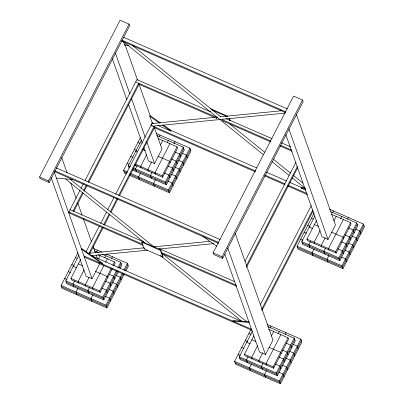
<?xml version="1.0" encoding="UTF-8"?>
<svg xmlns="http://www.w3.org/2000/svg" width="404" height="404" viewBox="0 0 404 404"><rect width="100%" height="100%" fill="white"/><g stroke="black" fill="none" stroke-linecap="round" stroke-linejoin="round"><path stroke-width="0.61" d="M39.587 176.992L120.099 20.2L129.073 24.124L129.649 25.75L49.136 182.542L40.163 178.618L39.587 176.992L48.556 180.916L49.136 182.542M48.556 180.916L129.073 24.124M128.391 45.425L124.654 45.102L124.952 44.521M143.051 245.344L69.266 213.08L68.882 211.994L80.143 190.057M81.007 188.38L83.31 183.896M85.037 180.532L136.87 79.593L210.656 111.858M73.063 210.979L82.557 192.486M83.709 190.244L86.299 185.204M88.027 181.84L138.668 83.224L150.399 116.377M73.735 211.504L83.229 193.011M84.093 191.329L86.971 185.729M88.698 182.366L139.052 84.31M124.286 274.164L106.944 307.934L62.075 288.315L61.075 285.497L77.866 252.798M153.358 123.467L152.232 122.978L149.854 116.251L150.152 115.67L160.373 122.912M117.827 271.114L118.16 272.054L103.843 299.93L66.756 283.709L65.756 280.891L78.947 255.207M126.316 173.927L124.589 173.175L123.589 170.357L140.38 137.658M129.103 168.099L128.27 165.751L141.461 140.067M112.191 268.923L100.152 292.375L71.432 279.821L70.932 278.406L80.684 259.424M86.012 251.934L99.248 226.159M100.687 223.356L106.439 212.151M107.59 209.908L113.923 197.581M115.65 194.223L152.53 122.397M74.583 280.815L72.932 284.027L73.932 286.85M89.001 253.242L102.237 227.467M103.677 224.664L109.146 214.019M110.297 211.777L117.2 198.329M118.64 195.531L154.03 126.609L161.979 149.076L154.525 163.595L148.541 160.979L143.91 147.899M89.673 253.768L103.197 227.432M104.348 225.19L109.817 214.544M110.969 212.302L117.872 198.854M119.599 195.491L154.414 127.694M137.097 165.675L135.446 168.887L136.446 171.71M84.133 269.821L78.113 281.548L78.613 282.957M77.957 288.284L76.033 292.036L77.033 294.854M96.677 251.833L97.5 250.222M146.647 154.681L140.627 166.408L141.127 167.817M140.471 173.144L138.547 176.896L139.547 179.714M159.191 136.693L160.014 135.082M89.021 277.427L85.294 284.689L85.789 286.098M98.48 258.999L100.202 255.651M151.818 161.731L147.803 169.549L148.303 170.958M160.423 144.98L162.716 140.511M51.187 177.735L86.027 276.119L92.011 278.735L99.465 264.216L99.046 263.034M89.542 287.355L87.89 290.572L88.89 293.39M104.681 257.873L105.782 255.727M102.818 263.499L102.52 264.08L81.563 249.233L81.861 248.652L102.818 263.499L101.692 263.009M157.863 125.437L170.806 131.098L171.104 130.517L163.438 125.088M103.939 265.489L92.471 287.825L92.971 289.234M105.661 262.14L107.383 258.792M152.056 172.215L150.404 175.432L151.404 178.25M167.195 142.733L168.296 140.587M169.897 143.652L154.984 172.685L155.484 174.094M92.915 294.824L90.986 298.576L91.986 301.394M111.63 258.373L112.458 256.762M155.429 179.684L153.5 183.436L154.5 186.254M173.871 143.768L174.972 141.622M100.152 292.375L99.652 290.966L111.12 268.63M112.837 265.282L114.559 261.928L97.995 254.687M113.913 265.574L115.059 263.342L114.559 261.928M134.502 164.918L162.661 177.235L162.166 175.826L177.073 146.788L158.297 138.577M162.661 177.235L177.573 148.202L177.073 146.788M103.843 299.93L102.848 297.112L116.332 270.842M117.983 267.63L120.74 262.267L102.333 254.217M117.382 271.18L103.343 298.521L66.256 282.3M119.034 267.968L121.235 263.676M120.084 268.301L121.735 265.09L120.74 262.267M132.583 170.018L166.357 184.79L165.357 181.972L183.249 147.127L156.792 135.557M183.749 148.536L165.857 183.381L133.184 169.094M166.357 184.79L184.249 149.95L183.249 147.127M106.944 307.934L105.944 305.116L122.185 273.488M123.836 270.271L127.417 263.302L106.131 253.995M123.235 273.826L106.444 306.525L61.575 286.906M124.887 270.609L127.911 264.716M125.937 270.948L128.411 266.125L127.417 263.302M129.765 175.437L169.458 192.794L168.458 189.976L189.925 148.162L155.989 133.325M141.799 242.188L142.097 241.607L160.671 249.733L163.049 256.449L162.751 257.03L144.178 248.904L141.799 242.188L160.373 250.313L162.751 257.03M190.425 149.576L168.958 191.385L129.841 174.281M169.458 192.794L190.925 150.985L189.925 148.162M144.178 248.904L144.475 248.324M138.941 84.259L216.766 118.291L217.478 116.897M270.71 141.88L222.862 120.958L222.478 119.872L222.958 118.943M160.373 250.313L160.671 249.733M213.075 252.853L293.587 96.066L302.561 99.99L303.136 101.616L222.624 258.409L213.65 254.485L213.075 252.853L222.048 256.782L222.624 258.409M222.048 256.782L302.561 99.99M244.945 261.439L295.874 162.262M246.213 266.11L297.43 166.372M246.597 267.196L297.814 167.458M305.666 190.072L301.167 188.102L301.465 187.522L304.576 187.794M260.312 304.823L311.242 205.646M266.963 324.326L300.904 339.168L301.904 341.991L280.432 383.8L235.562 364.181L234.567 361.358L251.081 329.199M261.575 309.494L312.792 209.757M261.959 310.58L313.176 210.843M267.766 326.563L294.228 338.133L295.228 340.951L277.336 375.796L240.244 359.575L239.244 356.757L252.434 331.073M329.477 209.186L363.418 224.028L364.413 226.851L342.946 268.66L298.076 249.041L297.076 246.218L314.145 212.984M330.856 211.676L356.742 222.993L357.737 225.811L339.845 260.656L302.758 244.435L301.758 241.617L314.948 215.933M268.721 329.346L288.047 337.794L288.547 339.203L273.639 368.241L244.925 355.682L244.425 354.273L253.884 335.845M331.235 214.206L350.561 222.654L351.061 224.063L336.153 253.101L307.439 240.542L306.939 239.133L316.398 220.705M248.076 356.676L246.425 359.893L247.42 362.716M310.59 241.536L308.939 244.753L309.934 247.576M257.626 345.688L251.601 357.414L252.101 358.823M251.45 364.145L249.521 367.898L250.52 370.721M270.165 327.7L270.993 326.089M320.14 230.548L314.115 242.274L314.615 243.683M313.964 249.005L312.034 252.758L313.034 255.581M332.679 212.56L333.507 210.949M262.797 352.732L258.782 360.55L259.282 361.964M271.397 335.982L273.69 331.517M325.311 237.592L321.296 245.41L321.796 246.824M333.911 220.842L336.204 216.377M224.887 254.192L259.519 351.985L265.499 354.601L272.958 340.082L235.178 233.401M263.029 363.221L261.378 366.433L262.378 369.256M278.169 333.739L279.27 331.593M285.82 134.588L322.033 236.845L328.013 239.461L335.466 224.942L296.309 114.362M280.871 334.658L265.958 363.691L266.458 365.1M325.543 248.081L323.892 251.293L324.892 254.116M340.683 218.599L341.784 216.453M343.385 219.518L328.472 248.551L328.972 249.96M266.403 370.685L264.479 374.442L265.473 377.26M285.123 334.239L285.946 332.628M328.917 255.545L326.993 259.302L327.987 262.12M347.637 219.099L348.46 217.488M273.639 368.241L273.139 366.832L288.047 337.794M336.153 253.101L335.653 251.692L350.561 222.654M277.336 375.796L276.336 372.973L294.228 338.133M294.728 339.542L276.836 374.387L239.744 358.166M339.845 260.656L338.85 257.838L356.742 222.993M357.242 224.402L339.35 259.247L302.258 243.026M280.432 383.8L279.432 380.982L300.904 339.168M301.404 340.577L279.932 382.391L235.062 362.772M342.946 268.66L341.946 265.842L363.418 224.028M363.918 225.437L342.446 267.251L297.576 247.632M152.687 123.472L214.756 117.347M220.397 116.791L281.209 110.792M153.348 126.099L285.007 113.11M87.769 253.364L144.198 247.798M153.601 246.869L209.398 241.365M92.193 255.621L147.364 250.177M159.277 249L213.822 243.622M132.754 45.798L133.997 45.91M301.167 188.102L305.525 188.481M56.368 178.083L72.563 179.482M249.369 321.902L233.174 320.503L232.876 321.084L249.071 322.483M123.341 37.218L287.385 108.949M121.851 40.122L285.896 111.852M121.66 40.95L285.699 112.686M210.383 108.626L227.831 116.256M211.772 109.949L226.972 116.594M225.977 118.559L272.094 138.724M281.32 142.758L290.542 146.793M135.678 81.916L216.382 117.205L216.766 118.291M222.478 119.872L270.902 141.047M280.699 145.334L291.653 150.121M279.932 145.915L292.036 151.207M169.281 129.719L256.5 167.862M266.322 172.154L286.537 180.997M290.001 182.512L301.556 187.562M151.04 125.301L255.586 171.018M264.827 175.058L285.047 183.901M288.512 185.416L306.995 193.496M154.313 127.649L255.394 171.852M264.635 175.892L284.85 184.729M287.739 185.997L307.378 194.582M182.325 153.374L186.35 155.131L187.35 157.954M355.813 229.235L359.838 230.997L360.838 233.82M175.073 152.086L179.674 154.096L180.674 156.914M348.561 227.947L353.162 229.962L354.162 232.78M137.905 142.481L140.203 143.486M178.745 160.338L182.77 162.1L183.769 164.923M311.393 218.347L313.12 219.099M352.232 236.204L356.262 237.966L357.257 240.784M171.493 159.05L176.094 161.065L177.093 163.883M344.981 234.916L349.586 236.931L350.581 239.749M142.561 149.475L145.319 150.682M158.02 156.237L169.619 161.307L170.119 162.716M314.393 224.614L318.812 226.548M331.512 232.103L343.107 237.173L343.607 238.582M134.325 149.45L136.628 150.455M175.164 167.306L179.194 169.069L180.189 171.887M307.813 225.316L310.115 226.321M348.657 243.173L352.682 244.935L353.682 247.753M135.724 151.232L137.38 151.96M309.212 227.099L312.524 228.548M168.488 166.271L172.518 168.034L173.513 170.852M341.405 241.885L346.006 243.9L347.006 246.718M130.744 156.419L133.047 157.424M171.589 174.276L175.614 176.038L176.614 178.856M304.237 232.285L306.535 233.29M345.077 250.142L349.101 251.904L350.101 254.722M164.337 172.988L168.938 175.003L169.938 177.821M337.825 248.854L342.425 250.869L343.425 253.687M135.658 164.236L162.166 175.826M306.939 239.133L335.653 251.692M127.169 163.388L128.896 164.14M168.008 181.244L172.038 183.007L173.033 185.825M300.657 239.249L302.96 240.259M341.496 257.111L345.526 258.873L346.526 261.691M128.27 165.751L130.477 166.716M133.79 168.165L165.357 181.972M301.758 241.617L338.85 257.838M123.589 170.357L127.619 172.114M130.492 173.372L168.458 189.976M297.076 246.218L341.946 265.842M124.089 171.766L126.967 173.023M56.247 167.877L220.291 239.607M54.757 170.781L218.796 242.511M54.55 171.604L218.604 243.344M70.074 209.671L143.859 241.935M159.181 248.637L234.699 281.659M68.882 211.994L142.668 244.258M161.448 252.47L236.385 285.244M161.832 253.555L236.769 286.325M93.475 248.465L102.106 252.237M94.278 250.697L98.879 252.707M91.789 255.833L241.971 321.503M293.299 344.375L297.324 346.137L298.324 348.96M286.047 343.087L290.648 345.102L291.648 347.92M83.946 255.959L251.45 329.209M84.33 257.045L251.838 330.29M75.391 257.621L77.114 258.373M116.231 275.478L120.256 277.24L121.256 280.063M248.879 333.487L251.182 334.492M289.719 351.344L293.748 353.106L294.743 355.924M109.555 274.442L113.58 276.205L114.579 279.023M282.467 350.056L287.072 352.071L288.067 354.889M78.391 263.893L82.81 265.822M95.511 271.377L107.105 276.447L107.605 277.856M251.879 339.754L255.742 341.446M268.998 347.243L280.593 352.313L281.093 353.722M71.811 264.59L74.114 265.595M112.65 282.446L116.68 284.209L117.68 287.027M245.299 340.456L247.602 341.461M285.567 358.06L290.168 360.075L291.168 362.893M73.21 266.372L76.523 267.822M246.698 342.239L250.01 343.688M105.399 281.159L110.004 283.174L110.999 285.992M278.891 357.025L283.492 359.04L284.492 361.858M68.231 271.559L70.533 272.564M109.075 289.416L113.1 291.178L114.1 293.996M241.723 347.425L244.021 348.43M282.563 365.282L286.587 367.044L287.587 369.862M101.823 288.128L106.424 290.143L107.424 292.961M275.311 363.994L279.911 366.009L280.911 368.827M70.932 278.406L99.652 290.966M244.425 354.273L273.139 366.832M64.655 278.528L66.958 279.533M105.495 296.385L109.524 298.147L110.519 300.965M238.143 354.389L240.446 355.399M278.987 372.251L283.012 374.013L284.012 376.831M65.756 280.891L102.848 297.112M239.244 356.757L276.336 372.973M61.075 285.497L105.944 305.116M234.567 361.358L279.432 380.982M280.406 110.019L281.426 110.747M149.854 116.251L159.565 123.134M162.12 124.942L170.806 131.098M202.919 236.486L216.721 246.263M132.982 45.945L220.867 116.877M229.704 124.013L264.559 152.146M273.397 159.277L290.582 173.149M293.526 175.528L302.859 183.057M123.023 41.36L263.438 154.692M272.276 161.827L288.966 175.301M292.405 178.073L305.171 188.375M70.604 179.588L154.07 246.955M162.908 254.091L246.859 321.852M65.554 178.967L144.602 242.769M160.312 255.449L241.809 321.231M288.855 128.876L328.013 239.461M229.553 118.428L230.346 120.67M229.058 118.448L229.851 120.69M227.72 247.915L265.499 354.601M124.927 44.44L137.557 80.113M123.265 41.178L124.654 45.102M115.367 53.01L129.891 94.036M131.578 98.793L145.263 137.436M146.945 142.193L154.525 163.595M112.332 58.721L126.856 99.743M128.543 104.5L142.228 143.142M61.686 157.535L67.145 172.942M70.71 183.017L76.169 198.43M77.846 203.172L82.047 215.024M83.305 218.579L91.491 241.698M93.167 246.435L95.48 252.954M96.319 255.328L97.576 258.883M54.232 172.053L92.011 278.735M123.76 41.38A1.343 0.848 -51.1 0 1 122.776 40.976M152.404 126.114A1.343 1.222 84.4 0 1 152.106 125.977M151.853 125.76A1.343 1.222 84.4 0 1 152.369 123.518"/></g></svg>
